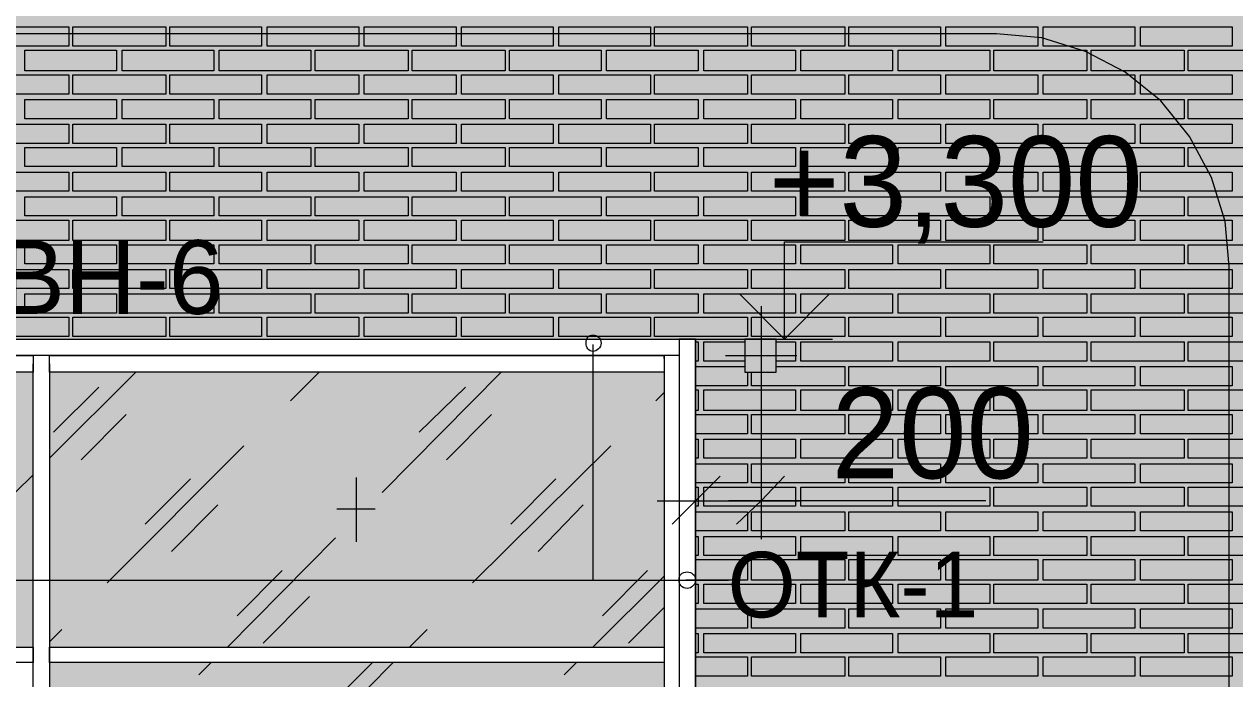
# Model space of a CAD drawing. Header units: millimetres. Extents: x -28928 to 100580, y -22867 to 36490.
# Drawn here: x 71995 to 75737, y -2513 to -491 of the extents above; entities that cross this region are included whole.
import ezdxf

# ---------------------------------------------------------------- set-up
doc = ezdxf.new("R2010")
doc.units = ezdxf.units.MM
doc.layers.add('PDF _Геометрия', color=7, linetype='Continuous', true_color=0x8f8e8d)
doc.layers.add('PDF _Сплошная заливка', color=7, linetype='Continuous', true_color=0xffffff)
doc.layers.add('PDF _Текст', color=7, linetype='Continuous')

msp = doc.modelspace()

# ---------------------------------------------------------------- hatches: boundary and pattern name
at = {"layer": 'PDF _Сплошная заливка', "true_color": 0xdcd6cf, "transparency": 33554559}
msp.add_hatch(color=254, dxfattribs=at).paths.add_polyline_path([(60798.4, -2005.5), (60798.4, -4713.2), (70224.5, -4713.2), (70224.5, -1464), (74070.3, -1464), (74070.3, -4713.2), (82294.9, -4713.2), (82294.9, 9028.4), (55763.7, 9028.4), (55763.7, -4713.2), (56851.1, -4713.2), (56851.1, -1464), (58251.4, -1464), (58251.4, -4713.2), (59499.5, -4713.2), (59499.5, -2005.5)])

# ---------------------------------------------------------------- linework, layer by layer
at = {"layer": 'PDF _Геометрия', "color": 7, "lineweight": 9}
for points in [[(45263, -4679.3), (45263, -4713.2), (29486.4, -4713.2), (45263, -4713.2), (45263, -1464), (47137.2, -1464), (47137.2, -4713.2), (55763.7, -4713.2), (56851.1, -4713.2), (56851.1, -1464), (58251.4, -1464), (58251.4, -4713.2), (59499.5, -4713.2), (59499.5, -2005.5), (60798.4, -2005.5), (60798.4, -4713.2), (70224.5, -4713.2), (70224.5, -1464), (74070.3, -1464), (74070.3, -4713.2), (82294.9, -4713.2), (82316.1, -4713.2), (82316.1, 9028.4)], [(75720.3, -1239.7), (75707.6, -1100.1), (75665.3, -964.7), (75597.6, -837.8), (75508.7, -727.8), (75398.7, -639), (75276.1, -575.5), (75140.7, -533.2), (75001.1, -520.5), (69945.3, -520.5), (69805.7, -533.2), (69670.3, -575.5), (69543.4, -639), (69437.6, -727.8), (69344.5, -837.8), (69281.1, -964.7), (69238.7, -1100.1), (69226.1, -1239.7)], [(73820.7, -1464), (74091.4, -1464), (74345.3, -1464), (74345.3, -1163.6), (75144.9, -1163.6)], [(75720.3, -4692), (75720.3, -1235.5)], [(74273.4, -1362.4), (74273.4, -1662.8), (74273.4, -1963.2), (74273.4, -2081.6)], [(73753, -1480.9), (73753, -2208.6), (74171.8, -2208.6), (74040.7, -2208.6)], [(74193, -1464), (74493.4, -1464)], [(72022.6, -1514.7), (72022.6, -1523.2)], [(73973, -1523.2), (73973, -1514.7), (73973, -1565.5), (72073.4, -1565.5), (72073.4, -1514.7), (73973, -1514.7)], [(72073.4, -1523.2), (72073.4, -1514.7)], [(74163.4, -1514.7), (74383.4, -1514.7)], [(72073.4, -1540.1), (72073.4, -2441.3), (72073.4, -4764), (72022.6, -4764), (72022.6, -2441.3), (72022.6, -1540.1)], [(72073.4, -1832), (72339.9, -1565.5)], [(72818, -1654.3), (72906.8, -1565.5)], [(73101.4, -1937.8), (73469.5, -1565.5)], [(73973, -1540.1), (73973, -2441.3), (73973, -4764)], [(74019.5, -1540.1), (74019.5, -2441.3), (74019.5, -4764)], [(72086.1, -1751.6), (72225.7, -1612)], [(73215.7, -1751.6), (73359.5, -1612)], [(73947.6, -1654.3), (73973, -1629)], [(72170.7, -1836.3), (72310.3, -1696.6)], [(73300.3, -1836.3), (73439.9, -1696.6)], [(72251.1, -2217), (72674.1, -1794)], [(73380.7, -2217), (73808, -1794)], [(74070.3, -1853.2), (74070.3, -1963.2), (74070.3, -2081.6)], [(71967.6, -1937.8), (72022.6, -1882.8)], [(72369.5, -2035.1), (72509.1, -1895.5)], [(73021.1, -1891.3), (73021.1, -2090.1)], [(73499.1, -2035.1), (73638.7, -1895.5)], [(72449.9, -2119.7), (72593.7, -1975.9)], [(73583.7, -2119.7), (73723.4, -1975.9)], [(73951.8, -1963.2), (74391.8, -1963.2)], [(74967.2, -1963.2), (74493.4, -1963.2), (74171.8, -1963.2)], [(72961.8, -1988.6), (73080.3, -1988.6)], [(72623.4, -2415.9), (72957.6, -2077.4)], [(72653, -2318.6), (72792.6, -2179)], [(73753, -2415.9), (73973, -2195.9)], [(73782.6, -2318.6), (73922.2, -2179)], [(70254.1, -2208.6), (74171.8, -2208.6)], [(72733.4, -2403.2), (72877.2, -2259.3)], [(73863, -2403.2), (73973, -2293.2)], [(72073.4, -2399), (72111.4, -2360.9)], [(73186.1, -2415.9), (73241.1, -2360.9)], [(72534.5, -2500.5), (72572.6, -2462.4)], [(72818, -2784), (73135.3, -2462.4)], [(72932.2, -2602), (73071.8, -2462.4)], [(73664.1, -2500.5), (73702.2, -2462.4)]]:
    msp.add_lwpolyline(points, dxfattribs=at)
at = {"layer": 'PDF _Геометрия', "lineweight": 9}
for points in [[(72132.6, -558.6), (71988.7, -558.6), (71844.9, -558.6), (71844.9, -499.3), (71988.7, -499.3), (72132.6, -499.3)], [(72433, -558.6), (72289.1, -558.6), (72145.3, -558.6), (72145.3, -499.3), (72289.1, -499.3), (72433, -499.3)], [(72729.1, -558.6), (72589.5, -558.6), (72445.7, -558.6), (72445.7, -499.3), (72589.5, -499.3), (72729.1, -499.3)], [(73029.5, -558.6), (72889.9, -558.6), (72746.1, -558.6), (72746.1, -499.3), (72889.9, -499.3), (73029.5, -499.3)], [(73329.9, -558.6), (73186.1, -558.6), (73046.4, -558.6), (73046.4, -499.3), (73186.1, -499.3), (73329.9, -499.3)], [(73630.3, -558.6), (73486.4, -558.6), (73346.8, -558.6), (73346.8, -499.3), (73486.4, -499.3), (73630.3, -499.3)], [(73930.7, -558.6), (73786.8, -558.6), (73647.2, -558.6), (73647.2, -499.3), (73786.8, -499.3), (73930.7, -499.3)], [(74231.1, -558.6), (74087.2, -558.6), (73943.4, -558.6), (73943.4, -499.3), (74087.2, -499.3), (74231.1, -499.3)], [(74531.4, -558.6), (74387.6, -558.6), (74243.7, -558.6), (74243.7, -499.3), (74387.6, -499.3), (74531.4, -499.3)], [(74827.6, -558.6), (74688, -558.6), (74544.1, -558.6), (74544.1, -499.3), (74688, -499.3), (74827.6, -499.3)], [(75128, -558.6), (74988.4, -558.6), (74844.5, -558.6), (74844.5, -499.3), (74988.4, -499.3), (75128, -499.3)], [(75428.4, -558.6), (75288.7, -558.6), (75144.9, -558.6), (75144.9, -499.3), (75288.7, -499.3), (75428.4, -499.3)], [(75728.7, -558.6), (75584.9, -558.6), (75445.3, -558.6), (75445.3, -499.3), (75584.9, -499.3), (75728.7, -499.3)], [(72280.7, -571.3), (72280.7, -634.7), (71997.2, -634.7), (71997.2, -571.3)], [(72581.1, -571.3), (72581.1, -634.7), (72297.6, -634.7), (72297.6, -571.3)], [(72881.4, -571.3), (72881.4, -634.7), (72598, -634.7), (72598, -571.3)], [(73181.8, -571.3), (73181.8, -634.7), (72894.1, -634.7), (72894.1, -571.3)], [(73482.2, -571.3), (73482.2, -634.7), (73194.5, -634.7), (73194.5, -571.3)], [(73778.4, -571.3), (73778.4, -634.7), (73494.9, -634.7), (73494.9, -571.3)], [(74078.7, -571.3), (74078.7, -634.7), (73795.3, -634.7), (73795.3, -571.3)], [(74379.1, -571.3), (74379.1, -634.7), (74095.7, -634.7), (74095.7, -571.3)], [(74679.5, -571.3), (74679.5, -634.7), (74396.1, -634.7), (74396.1, -571.3)], [(74979.9, -571.3), (74979.9, -634.7), (74696.4, -634.7), (74696.4, -571.3)], [(75280.3, -571.3), (75280.3, -634.7), (74992.6, -634.7), (74992.6, -571.3)], [(75580.7, -571.3), (75580.7, -634.7), (75293, -634.7), (75293, -571.3)], [(75876.8, -571.3), (75876.8, -634.7), (75593.4, -634.7), (75593.4, -571.3)], [(72132.6, -706.6), (71988.7, -706.6), (71844.9, -706.6), (71844.9, -647.4), (71988.7, -647.4), (72132.6, -647.4)], [(72433, -706.6), (72289.1, -706.6), (72145.3, -706.6), (72145.3, -647.4), (72289.1, -647.4), (72433, -647.4)], [(72729.1, -706.6), (72589.5, -706.6), (72445.7, -706.6), (72445.7, -647.4), (72589.5, -647.4), (72729.1, -647.4)], [(73029.5, -706.6), (72889.9, -706.6), (72746.1, -706.6), (72746.1, -647.4), (72889.9, -647.4), (73029.5, -647.4)], [(73329.9, -706.6), (73186.1, -706.6), (73046.4, -706.6), (73046.4, -647.4), (73186.1, -647.4), (73329.9, -647.4)], [(73630.3, -706.6), (73486.4, -706.6), (73346.8, -706.6), (73346.8, -647.4), (73486.4, -647.4), (73630.3, -647.4)], [(73930.7, -706.6), (73786.8, -706.6), (73647.2, -706.6), (73647.2, -647.4), (73786.8, -647.4), (73930.7, -647.4)], [(74231.1, -706.6), (74087.2, -706.6), (73943.4, -706.6), (73943.4, -647.4), (74087.2, -647.4), (74231.1, -647.4)], [(74531.4, -706.6), (74387.6, -706.6), (74243.7, -706.6), (74243.7, -647.4), (74387.6, -647.4), (74531.4, -647.4)], [(74827.6, -706.6), (74688, -706.6), (74544.1, -706.6), (74544.1, -647.4), (74688, -647.4), (74827.6, -647.4)], [(75128, -706.6), (74988.4, -706.6), (74844.5, -706.6), (74844.5, -647.4), (74988.4, -647.4), (75128, -647.4)], [(75428.4, -706.6), (75288.7, -706.6), (75144.9, -706.6), (75144.9, -647.4), (75288.7, -647.4), (75428.4, -647.4)], [(75728.7, -706.6), (75584.9, -706.6), (75445.3, -706.6), (75445.3, -647.4), (75584.9, -647.4), (75728.7, -647.4)], [(72280.7, -723.6), (72280.7, -782.8), (71997.2, -782.8), (71997.2, -723.6)], [(72581.1, -723.6), (72581.1, -782.8), (72297.6, -782.8), (72297.6, -723.6)], [(72881.4, -723.6), (72881.4, -782.8), (72598, -782.8), (72598, -723.6)], [(73181.8, -723.6), (73181.8, -782.8), (72894.1, -782.8), (72894.1, -723.6)], [(73482.2, -723.6), (73482.2, -782.8), (73194.5, -782.8), (73194.5, -723.6)], [(73778.4, -723.6), (73778.4, -782.8), (73494.9, -782.8), (73494.9, -723.6)], [(74078.7, -723.6), (74078.7, -782.8), (73795.3, -782.8), (73795.3, -723.6)], [(74379.1, -723.6), (74379.1, -782.8), (74095.7, -782.8), (74095.7, -723.6)], [(74679.5, -723.6), (74679.5, -782.8), (74396.1, -782.8), (74396.1, -723.6)], [(74979.9, -723.6), (74979.9, -782.8), (74696.4, -782.8), (74696.4, -723.6)], [(75280.3, -723.6), (75280.3, -782.8), (74992.6, -782.8), (74992.6, -723.6)], [(75580.7, -723.6), (75580.7, -782.8), (75293, -782.8), (75293, -723.6)], [(75876.8, -723.6), (75876.8, -782.8), (75593.4, -782.8), (75593.4, -723.6)], [(72132.6, -859), (71988.7, -859), (71844.9, -859), (71844.9, -799.7), (71988.7, -799.7), (72132.6, -799.7)], [(72433, -859), (72289.1, -859), (72145.3, -859), (72145.3, -799.7), (72289.1, -799.7), (72433, -799.7)], [(72729.1, -859), (72589.5, -859), (72445.7, -859), (72445.7, -799.7), (72589.5, -799.7), (72729.1, -799.7)], [(73029.5, -859), (72889.9, -859), (72746.1, -859), (72746.1, -799.7), (72889.9, -799.7), (73029.5, -799.7)], [(73329.9, -859), (73186.1, -859), (73046.4, -859), (73046.4, -799.7), (73186.1, -799.7), (73329.9, -799.7)], [(73630.3, -859), (73486.4, -859), (73346.8, -859), (73346.8, -799.7), (73486.4, -799.7), (73630.3, -799.7)], [(73930.7, -859), (73786.8, -859), (73647.2, -859), (73647.2, -799.7), (73786.8, -799.7), (73930.7, -799.7)], [(74231.1, -859), (74087.2, -859), (73943.4, -859), (73943.4, -799.7), (74087.2, -799.7), (74231.1, -799.7)], [(74531.4, -859), (74387.6, -859), (74243.7, -859), (74243.7, -799.7), (74387.6, -799.7), (74531.4, -799.7)], [(74827.6, -859), (74688, -859), (74544.1, -859), (74544.1, -799.7), (74688, -799.7), (74827.6, -799.7)], [(75128, -859), (74988.4, -859), (74844.5, -859), (74844.5, -799.7), (74988.4, -799.7), (75128, -799.7)], [(75428.4, -859), (75288.7, -859), (75144.9, -859), (75144.9, -799.7), (75288.7, -799.7), (75428.4, -799.7)], [(75728.7, -859), (75584.9, -859), (75445.3, -859), (75445.3, -799.7), (75584.9, -799.7), (75728.7, -799.7)], [(72280.7, -871.6), (72280.7, -930.9), (71997.2, -930.9), (71997.2, -871.6)], [(72581.1, -871.6), (72581.1, -930.9), (72297.6, -930.9), (72297.6, -871.6)], [(72881.4, -871.6), (72881.4, -930.9), (72598, -930.9), (72598, -871.6)], [(73181.8, -871.6), (73181.8, -930.9), (72894.1, -930.9), (72894.1, -871.6)], [(73482.2, -871.6), (73482.2, -930.9), (73194.5, -930.9), (73194.5, -871.6)], [(73778.4, -871.6), (73778.4, -930.9), (73494.9, -930.9), (73494.9, -871.6)], [(74078.7, -871.6), (74078.7, -930.9), (73795.3, -930.9), (73795.3, -871.6)], [(74379.1, -871.6), (74379.1, -930.9), (74095.7, -930.9), (74095.7, -871.6)], [(74679.5, -871.6), (74679.5, -930.9), (74396.1, -930.9), (74396.1, -871.6)], [(74979.9, -871.6), (74979.9, -930.9), (74696.4, -930.9), (74696.4, -871.6)], [(75280.3, -871.6), (75280.3, -930.9), (74992.6, -930.9), (74992.6, -871.6)], [(75580.7, -871.6), (75580.7, -930.9), (75293, -930.9), (75293, -871.6)], [(75876.8, -871.6), (75876.8, -930.9), (75593.4, -930.9), (75593.4, -871.6)], [(72132.6, -1007), (71988.7, -1007), (71844.9, -1007), (71844.9, -947.8), (71988.7, -947.8), (72132.6, -947.8)], [(72433, -1007), (72289.1, -1007), (72145.3, -1007), (72145.3, -947.8), (72289.1, -947.8), (72433, -947.8)], [(72729.1, -1007), (72589.5, -1007), (72445.7, -1007), (72445.7, -947.8), (72589.5, -947.8), (72729.1, -947.8)], [(73029.5, -1007), (72889.9, -1007), (72746.1, -1007), (72746.1, -947.8), (72889.9, -947.8), (73029.5, -947.8)], [(73329.9, -1007), (73186.1, -1007), (73046.4, -1007), (73046.4, -947.8), (73186.1, -947.8), (73329.9, -947.8)], [(73630.3, -1007), (73486.4, -1007), (73346.8, -1007), (73346.8, -947.8), (73486.4, -947.8), (73630.3, -947.8)], [(73930.7, -1007), (73786.8, -1007), (73647.2, -1007), (73647.2, -947.8), (73786.8, -947.8), (73930.7, -947.8)], [(74231.1, -1007), (74087.2, -1007), (73943.4, -1007), (73943.4, -947.8), (74087.2, -947.8), (74231.1, -947.8)], [(74531.4, -1007), (74387.6, -1007), (74243.7, -1007), (74243.7, -947.8), (74387.6, -947.8), (74531.4, -947.8)], [(74827.6, -1007), (74688, -1007), (74544.1, -1007), (74544.1, -947.8), (74688, -947.8), (74827.6, -947.8)], [(75128, -1007), (74988.4, -1007), (74844.5, -1007), (74844.5, -947.8), (74988.4, -947.8), (75128, -947.8)], [(75428.4, -1007), (75288.7, -1007), (75144.9, -1007), (75144.9, -947.8), (75288.7, -947.8), (75428.4, -947.8)], [(75728.7, -1007), (75584.9, -1007), (75445.3, -1007), (75445.3, -947.8), (75584.9, -947.8), (75728.7, -947.8)], [(72280.7, -1024), (72280.7, -1083.2), (71997.2, -1083.2), (71997.2, -1024)], [(72581.1, -1024), (72581.1, -1083.2), (72297.6, -1083.2), (72297.6, -1024)], [(72881.4, -1024), (72881.4, -1083.2), (72598, -1083.2), (72598, -1024)], [(73181.8, -1024), (73181.8, -1083.2), (72894.1, -1083.2), (72894.1, -1024)], [(73482.2, -1024), (73482.2, -1083.2), (73194.5, -1083.2), (73194.5, -1024)], [(73778.4, -1024), (73778.4, -1083.2), (73494.9, -1083.2), (73494.9, -1024)], [(74078.7, -1024), (74078.7, -1083.2), (73795.3, -1083.2), (73795.3, -1024)], [(74379.1, -1024), (74379.1, -1083.2), (74095.7, -1083.2), (74095.7, -1024)], [(74679.5, -1024), (74679.5, -1083.2), (74396.1, -1083.2), (74396.1, -1024)], [(74979.9, -1024), (74979.9, -1083.2), (74696.4, -1083.2), (74696.4, -1024)], [(75280.3, -1024), (75280.3, -1083.2), (74992.6, -1083.2), (74992.6, -1024)], [(75580.7, -1024), (75580.7, -1083.2), (75293, -1083.2), (75293, -1024)], [(75876.8, -1024), (75876.8, -1083.2), (75593.4, -1083.2), (75593.4, -1024)], [(72132.6, -1159.3), (71988.7, -1159.3), (71844.9, -1159.3), (71844.9, -1095.9), (71988.7, -1095.9), (72132.6, -1095.9)], [(72433, -1159.3), (72289.1, -1159.3), (72145.3, -1159.3), (72145.3, -1095.9), (72289.1, -1095.9), (72433, -1095.9)], [(72729.1, -1159.3), (72589.5, -1159.3), (72445.7, -1159.3), (72445.7, -1095.9), (72589.5, -1095.9), (72729.1, -1095.9)], [(73029.5, -1159.3), (72889.9, -1159.3), (72746.1, -1159.3), (72746.1, -1095.9), (72889.9, -1095.9), (73029.5, -1095.9)], [(73329.9, -1159.3), (73186.1, -1159.3), (73046.4, -1159.3), (73046.4, -1095.9), (73186.1, -1095.9), (73329.9, -1095.9)], [(73630.3, -1159.3), (73486.4, -1159.3), (73346.8, -1159.3), (73346.8, -1095.9), (73486.4, -1095.9), (73630.3, -1095.9)], [(73930.7, -1159.3), (73786.8, -1159.3), (73647.2, -1159.3), (73647.2, -1095.9), (73786.8, -1095.9), (73930.7, -1095.9)], [(74231.1, -1159.3), (74087.2, -1159.3), (73943.4, -1159.3), (73943.4, -1095.9), (74087.2, -1095.9), (74231.1, -1095.9)], [(74531.4, -1159.3), (74387.6, -1159.3), (74243.7, -1159.3), (74243.7, -1095.9), (74387.6, -1095.9), (74531.4, -1095.9)], [(74827.6, -1159.3), (74688, -1159.3), (74544.1, -1159.3), (74544.1, -1095.9), (74688, -1095.9), (74827.6, -1095.9)], [(75128, -1159.3), (74988.4, -1159.3), (74844.5, -1159.3), (74844.5, -1095.9), (74988.4, -1095.9), (75128, -1095.9)], [(75428.4, -1159.3), (75288.7, -1159.3), (75144.9, -1159.3), (75144.9, -1095.9), (75288.7, -1095.9), (75428.4, -1095.9)], [(75728.7, -1159.3), (75584.9, -1159.3), (75445.3, -1159.3), (75445.3, -1095.9), (75584.9, -1095.9), (75728.7, -1095.9)], [(72280.7, -1172), (72280.7, -1231.3), (71997.2, -1231.3), (71997.2, -1172)], [(72581.1, -1172), (72581.1, -1231.3), (72297.6, -1231.3), (72297.6, -1172)], [(72881.4, -1172), (72881.4, -1231.3), (72598, -1231.3), (72598, -1172)], [(73181.8, -1172), (73181.8, -1231.3), (72894.1, -1231.3), (72894.1, -1172)], [(73482.2, -1172), (73482.2, -1231.3), (73194.5, -1231.3), (73194.5, -1172)], [(73778.4, -1172), (73778.4, -1231.3), (73494.9, -1231.3), (73494.9, -1172)], [(74078.7, -1172), (74078.7, -1231.3), (73795.3, -1231.3), (73795.3, -1172)], [(74379.1, -1172), (74379.1, -1231.3), (74095.7, -1231.3), (74095.7, -1172)], [(74679.5, -1172), (74679.5, -1231.3), (74396.1, -1231.3), (74396.1, -1172)], [(74979.9, -1172), (74979.9, -1231.3), (74696.4, -1231.3), (74696.4, -1172)], [(75280.3, -1172), (75280.3, -1231.3), (74992.6, -1231.3), (74992.6, -1172)], [(75580.7, -1172), (75580.7, -1231.3), (75293, -1231.3), (75293, -1172)], [(75876.8, -1172), (75876.8, -1231.3), (75593.4, -1231.3), (75593.4, -1172)], [(72132.6, -1307.4), (71988.7, -1307.4), (71844.9, -1307.4), (71844.9, -1248.2), (71988.7, -1248.2), (72132.6, -1248.2)], [(72433, -1307.4), (72289.1, -1307.4), (72145.3, -1307.4), (72145.3, -1248.2), (72289.1, -1248.2), (72433, -1248.2)], [(72729.1, -1307.4), (72589.5, -1307.4), (72445.7, -1307.4), (72445.7, -1248.2), (72589.5, -1248.2), (72729.1, -1248.2)], [(73029.5, -1307.4), (72889.9, -1307.4), (72746.1, -1307.4), (72746.1, -1248.2), (72889.9, -1248.2), (73029.5, -1248.2)], [(73329.9, -1307.4), (73186.1, -1307.4), (73046.4, -1307.4), (73046.4, -1248.2), (73186.1, -1248.2), (73329.9, -1248.2)], [(73630.3, -1307.4), (73486.4, -1307.4), (73346.8, -1307.4), (73346.8, -1248.2), (73486.4, -1248.2), (73630.3, -1248.2)], [(73930.7, -1307.4), (73786.8, -1307.4), (73647.2, -1307.4), (73647.2, -1248.2), (73786.8, -1248.2), (73930.7, -1248.2)], [(74231.1, -1307.4), (74087.2, -1307.4), (73943.4, -1307.4), (73943.4, -1248.2), (74087.2, -1248.2), (74231.1, -1248.2)], [(74531.4, -1307.4), (74387.6, -1307.4), (74243.7, -1307.4), (74243.7, -1248.2), (74387.6, -1248.2), (74531.4, -1248.2)], [(74827.6, -1307.4), (74688, -1307.4), (74544.1, -1307.4), (74544.1, -1248.2), (74688, -1248.2), (74827.6, -1248.2)], [(75128, -1307.4), (74988.4, -1307.4), (74844.5, -1307.4), (74844.5, -1248.2), (74988.4, -1248.2), (75128, -1248.2)], [(75428.4, -1307.4), (75288.7, -1307.4), (75144.9, -1307.4), (75144.9, -1248.2), (75288.7, -1248.2), (75428.4, -1248.2)], [(75728.7, -1307.4), (75584.9, -1307.4), (75445.3, -1307.4), (75445.3, -1248.2), (75584.9, -1248.2), (75728.7, -1248.2)], [(72280.7, -1324.3), (72280.7, -1383.6), (71997.2, -1383.6), (71997.2, -1324.3)], [(72581.1, -1324.3), (72581.1, -1383.6), (72297.6, -1383.6), (72297.6, -1324.3)], [(72881.4, -1324.3), (72881.4, -1383.6), (72598, -1383.6), (72598, -1324.3)], [(73181.8, -1324.3), (73181.8, -1383.6), (72894.1, -1383.6), (72894.1, -1324.3)], [(73482.2, -1324.3), (73482.2, -1383.6), (73194.5, -1383.6), (73194.5, -1324.3)], [(73778.4, -1324.3), (73778.4, -1383.6), (73494.9, -1383.6), (73494.9, -1324.3)], [(74078.7, -1324.3), (74078.7, -1383.6), (73795.3, -1383.6), (73795.3, -1324.3)], [(74379.1, -1324.3), (74379.1, -1383.6), (74095.7, -1383.6), (74095.7, -1324.3)], [(74679.5, -1324.3), (74679.5, -1383.6), (74396.1, -1383.6), (74396.1, -1324.3)], [(74979.9, -1324.3), (74979.9, -1383.6), (74696.4, -1383.6), (74696.4, -1324.3)], [(75280.3, -1324.3), (75280.3, -1383.6), (74992.6, -1383.6), (74992.6, -1324.3)], [(75580.7, -1324.3), (75580.7, -1383.6), (75293, -1383.6), (75293, -1324.3)], [(75876.8, -1324.3), (75876.8, -1383.6), (75593.4, -1383.6), (75593.4, -1324.3)], [(72132.6, -1455.5), (71988.7, -1455.5), (71844.9, -1455.5), (71844.9, -1396.3), (71988.7, -1396.3), (72132.6, -1396.3)], [(72433, -1455.5), (72289.1, -1455.5), (72145.3, -1455.5), (72145.3, -1396.3), (72289.1, -1396.3), (72433, -1396.3)], [(72729.1, -1455.5), (72589.5, -1455.5), (72445.7, -1455.5), (72445.7, -1396.3), (72589.5, -1396.3), (72729.1, -1396.3)], [(73029.5, -1455.5), (72889.9, -1455.5), (72746.1, -1455.5), (72746.1, -1396.3), (72889.9, -1396.3), (73029.5, -1396.3)], [(73329.9, -1455.5), (73186.1, -1455.5), (73046.4, -1455.5), (73046.4, -1396.3), (73186.1, -1396.3), (73329.9, -1396.3)], [(73630.3, -1455.5), (73486.4, -1455.5), (73346.8, -1455.5), (73346.8, -1396.3), (73486.4, -1396.3), (73630.3, -1396.3)], [(73930.7, -1455.5), (73786.8, -1455.5), (73647.2, -1455.5), (73647.2, -1396.3), (73786.8, -1396.3), (73930.7, -1396.3)], [(74231.1, -1455.5), (74087.2, -1455.5), (73943.4, -1455.5), (73943.4, -1396.3), (74087.2, -1396.3), (74231.1, -1396.3)], [(74531.4, -1455.5), (74387.6, -1455.5), (74243.7, -1455.5), (74243.7, -1396.3), (74387.6, -1396.3), (74531.4, -1396.3)], [(74827.6, -1455.5), (74688, -1455.5), (74544.1, -1455.5), (74544.1, -1396.3), (74688, -1396.3), (74827.6, -1396.3)], [(75128, -1455.5), (74988.4, -1455.5), (74844.5, -1455.5), (74844.5, -1396.3), (74988.4, -1396.3), (75128, -1396.3)], [(75428.4, -1455.5), (75288.7, -1455.5), (75144.9, -1455.5), (75144.9, -1396.3), (75288.7, -1396.3), (75428.4, -1396.3)], [(75728.7, -1455.5), (75584.9, -1455.5), (75445.3, -1455.5), (75445.3, -1396.3), (75584.9, -1396.3), (75728.7, -1396.3)], [(74679.5, -1472.4), (74679.5, -1531.6), (74396.1, -1531.6), (74396.1, -1472.4)], [(74979.9, -1472.4), (74979.9, -1531.6), (74696.4, -1531.6), (74696.4, -1472.4)], [(75280.3, -1472.4), (75280.3, -1531.6), (74992.6, -1531.6), (74992.6, -1472.4)], [(75580.7, -1472.4), (75580.7, -1531.6), (75293, -1531.6), (75293, -1472.4)], [(75876.8, -1472.4), (75876.8, -1531.6), (75593.4, -1531.6), (75593.4, -1472.4)], [(74827.6, -1607.8), (74688, -1607.8), (74544.1, -1607.8), (74544.1, -1548.6), (74688, -1548.6), (74827.6, -1548.6)], [(75128, -1607.8), (74988.4, -1607.8), (74844.5, -1607.8), (74844.5, -1548.6), (74988.4, -1548.6), (75128, -1548.6)], [(75428.4, -1607.8), (75288.7, -1607.8), (75144.9, -1607.8), (75144.9, -1548.6), (75288.7, -1548.6), (75428.4, -1548.6)], [(75728.7, -1607.8), (75584.9, -1607.8), (75445.3, -1607.8), (75445.3, -1548.6), (75584.9, -1548.6), (75728.7, -1548.6)], [(74379.1, -1620.5), (74379.1, -1684), (74095.7, -1684), (74095.7, -1620.5)], [(74679.5, -1620.5), (74679.5, -1684), (74396.1, -1684), (74396.1, -1620.5)], [(74979.9, -1620.5), (74979.9, -1684), (74696.4, -1684), (74696.4, -1620.5)], [(75280.3, -1620.5), (75280.3, -1684), (74992.6, -1684), (74992.6, -1620.5)], [(75580.7, -1620.5), (75580.7, -1684), (75293, -1684), (75293, -1620.5)], [(75876.8, -1620.5), (75876.8, -1684), (75593.4, -1684), (75593.4, -1620.5)], [(74531.4, -1755.9), (74387.6, -1755.9), (74243.7, -1755.9), (74243.7, -1696.6), (74387.6, -1696.6), (74531.4, -1696.6)], [(74827.6, -1755.9), (74688, -1755.9), (74544.1, -1755.9), (74544.1, -1696.6), (74688, -1696.6), (74827.6, -1696.6)], [(75128, -1755.9), (74988.4, -1755.9), (74844.5, -1755.9), (74844.5, -1696.6), (74988.4, -1696.6), (75128, -1696.6)], [(75428.4, -1755.9), (75288.7, -1755.9), (75144.9, -1755.9), (75144.9, -1696.6), (75288.7, -1696.6), (75428.4, -1696.6)], [(75728.7, -1755.9), (75584.9, -1755.9), (75445.3, -1755.9), (75445.3, -1696.6), (75584.9, -1696.6), (75728.7, -1696.6)], [(74379.1, -1772.8), (74379.1, -1832), (74095.7, -1832), (74095.7, -1772.8)], [(74679.5, -1772.8), (74679.5, -1832), (74396.1, -1832), (74396.1, -1772.8)], [(74979.9, -1772.8), (74979.9, -1832), (74696.4, -1832), (74696.4, -1772.8)], [(75280.3, -1772.8), (75280.3, -1832), (74992.6, -1832), (74992.6, -1772.8)], [(75580.7, -1772.8), (75580.7, -1832), (75293, -1832), (75293, -1772.8)], [(75876.8, -1772.8), (75876.8, -1832), (75593.4, -1832), (75593.4, -1772.8)], [(74531.4, -1908.2), (74387.6, -1908.2), (74243.7, -1908.2), (74243.7, -1849), (74387.6, -1849), (74531.4, -1849)], [(74827.6, -1908.2), (74688, -1908.2), (74544.1, -1908.2), (74544.1, -1849), (74688, -1849), (74827.6, -1849)], [(75128, -1908.2), (74988.4, -1908.2), (74844.5, -1908.2), (74844.5, -1849), (74988.4, -1849), (75128, -1849)], [(75428.4, -1908.2), (75288.7, -1908.2), (75144.9, -1908.2), (75144.9, -1849), (75288.7, -1849), (75428.4, -1849)], [(75728.7, -1908.2), (75584.9, -1908.2), (75445.3, -1908.2), (75445.3, -1849), (75584.9, -1849), (75728.7, -1849)], [(74379.1, -1920.9), (74379.1, -1980.1), (74095.7, -1980.1), (74095.7, -1920.9)], [(74679.5, -1920.9), (74679.5, -1980.1), (74396.1, -1980.1), (74396.1, -1920.9)], [(74979.9, -1920.9), (74979.9, -1980.1), (74696.4, -1980.1), (74696.4, -1920.9)], [(75280.3, -1920.9), (75280.3, -1980.1), (74992.6, -1980.1), (74992.6, -1920.9)], [(75580.7, -1920.9), (75580.7, -1980.1), (75293, -1980.1), (75293, -1920.9)], [(75876.8, -1920.9), (75876.8, -1980.1), (75593.4, -1980.1), (75593.4, -1920.9)], [(74531.4, -2056.3), (74387.6, -2056.3), (74243.7, -2056.3), (74243.7, -1997), (74387.6, -1997), (74531.4, -1997)], [(74827.6, -2056.3), (74688, -2056.3), (74544.1, -2056.3), (74544.1, -1997), (74688, -1997), (74827.6, -1997)], [(75128, -2056.3), (74988.4, -2056.3), (74844.5, -2056.3), (74844.5, -1997), (74988.4, -1997), (75128, -1997)], [(75428.4, -2056.3), (75288.7, -2056.3), (75144.9, -2056.3), (75144.9, -1997), (75288.7, -1997), (75428.4, -1997)], [(75728.7, -2056.3), (75584.9, -2056.3), (75445.3, -2056.3), (75445.3, -1997), (75584.9, -1997), (75728.7, -1997)], [(74379.1, -2073.2), (74379.1, -2132.4), (74095.7, -2132.4), (74095.7, -2073.2)], [(74679.5, -2073.2), (74679.5, -2132.4), (74396.1, -2132.4), (74396.1, -2073.2)], [(74979.9, -2073.2), (74979.9, -2132.4), (74696.4, -2132.4), (74696.4, -2073.2)], [(75280.3, -2073.2), (75280.3, -2132.4), (74992.6, -2132.4), (74992.6, -2073.2)], [(75580.7, -2073.2), (75580.7, -2132.4), (75293, -2132.4), (75293, -2073.2)], [(75876.8, -2073.2), (75876.8, -2132.4), (75593.4, -2132.4), (75593.4, -2073.2)], [(74531.4, -2208.6), (74387.6, -2208.6), (74243.7, -2208.6), (74243.7, -2145.1), (74387.6, -2145.1), (74531.4, -2145.1)], [(74827.6, -2208.6), (74688, -2208.6), (74544.1, -2208.6), (74544.1, -2145.1), (74688, -2145.1), (74827.6, -2145.1)], [(75128, -2208.6), (74988.4, -2208.6), (74844.5, -2208.6), (74844.5, -2145.1), (74988.4, -2145.1), (75128, -2145.1)], [(75428.4, -2208.6), (75288.7, -2208.6), (75144.9, -2208.6), (75144.9, -2145.1), (75288.7, -2145.1), (75428.4, -2145.1)], [(75728.7, -2208.6), (75584.9, -2208.6), (75445.3, -2208.6), (75445.3, -2145.1), (75584.9, -2145.1), (75728.7, -2145.1)], [(74379.1, -2221.3), (74379.1, -2280.5), (74095.7, -2280.5), (74095.7, -2221.3)], [(74679.5, -2221.3), (74679.5, -2280.5), (74396.1, -2280.5), (74396.1, -2221.3)], [(74979.9, -2221.3), (74979.9, -2280.5), (74696.4, -2280.5), (74696.4, -2221.3)], [(75280.3, -2221.3), (75280.3, -2280.5), (74992.6, -2280.5), (74992.6, -2221.3)], [(75580.7, -2221.3), (75580.7, -2280.5), (75293, -2280.5), (75293, -2221.3)], [(75876.8, -2221.3), (75876.8, -2280.5), (75593.4, -2280.5), (75593.4, -2221.3)], [(74531.4, -2356.6), (74387.6, -2356.6), (74243.7, -2356.6), (74243.7, -2297.4), (74387.6, -2297.4), (74531.4, -2297.4)], [(74827.6, -2356.6), (74688, -2356.6), (74544.1, -2356.6), (74544.1, -2297.4), (74688, -2297.4), (74827.6, -2297.4)], [(75128, -2356.6), (74988.4, -2356.6), (74844.5, -2356.6), (74844.5, -2297.4), (74988.4, -2297.4), (75128, -2297.4)], [(75428.4, -2356.6), (75288.7, -2356.6), (75144.9, -2356.6), (75144.9, -2297.4), (75288.7, -2297.4), (75428.4, -2297.4)], [(75728.7, -2356.6), (75584.9, -2356.6), (75445.3, -2356.6), (75445.3, -2297.4), (75584.9, -2297.4), (75728.7, -2297.4)], [(74379.1, -2373.6), (74379.1, -2432.8), (74095.7, -2432.8), (74095.7, -2373.6)], [(74679.5, -2373.6), (74679.5, -2432.8), (74396.1, -2432.8), (74396.1, -2373.6)], [(74979.9, -2373.6), (74979.9, -2432.8), (74696.4, -2432.8), (74696.4, -2373.6)], [(75280.3, -2373.6), (75280.3, -2432.8), (74992.6, -2432.8), (74992.6, -2373.6)], [(75580.7, -2373.6), (75580.7, -2432.8), (75293, -2432.8), (75293, -2373.6)], [(75876.8, -2373.6), (75876.8, -2432.8), (75593.4, -2432.8), (75593.4, -2373.6)], [(74531.4, -2504.7), (74387.6, -2504.7), (74243.7, -2504.7), (74243.7, -2445.5), (74387.6, -2445.5), (74531.4, -2445.5)], [(74827.6, -2504.7), (74688, -2504.7), (74544.1, -2504.7), (74544.1, -2445.5), (74688, -2445.5), (74827.6, -2445.5)], [(75128, -2504.7), (74988.4, -2504.7), (74844.5, -2504.7), (74844.5, -2445.5), (74988.4, -2445.5), (75128, -2445.5)], [(75428.4, -2504.7), (75288.7, -2504.7), (75144.9, -2504.7), (75144.9, -2445.5), (75288.7, -2445.5), (75428.4, -2445.5)], [(75728.7, -2504.7), (75584.9, -2504.7), (75445.3, -2504.7), (75445.3, -2445.5), (75584.9, -2445.5), (75728.7, -2445.5)]]:
    msp.add_lwpolyline(points, close=True, dxfattribs=at)
at = {"layer": 'PDF _Геометрия', "color": 7, "lineweight": 18}
for points in [[(74205.7, -1324.3), (74345.3, -1464), (74484.9, -1324.3)], [(74146.4, -1887), (74070.3, -1963.2), (73998.4, -2035.1)], [(74345.3, -1887), (74273.4, -1963.2), (74197.2, -2035.1)]]:
    msp.add_lwpolyline(points, dxfattribs=at)
at = {"layer": 'PDF _Геометрия', "color": 7, "lineweight": 9}
for points in [[(70275.3, -1464), (70300.7, -1464), (72048, -1464), (73998.4, -1464), (74019.5, -1464), (74019.5, -1514.7), (73998.4, -1514.7), (72048, -1514.7), (70300.7, -1514.7), (70275.3, -1514.7)], [(74070.3, -1540.1), (74070.3, -1464), (74019.5, -1464), (74019.5, -1540.1), (74019.5, -2441.3), (74019.5, -4764), (74070.3, -4764), (74070.3, -2441.3)], [(74319.9, -1464), (74222.6, -1464), (74222.6, -1565.5), (74319.9, -1565.5)], [(72022.6, -1565.5), (70300.7, -1565.5), (70275.3, -1565.5), (70275.3, -1514.7), (70300.7, -1514.7), (72022.6, -1514.7)], [(72022.6, -2462.4), (70321.8, -2462.4), (70321.8, -2415.9), (72022.6, -2415.9)], [(73973, -2462.4), (72073.4, -2462.4), (72073.4, -2415.9), (73973, -2415.9)]]:
    msp.add_lwpolyline(points, close=True, dxfattribs=at)
at = {"layer": 'PDF _Геометрия', "lineweight": 9}
for points in [[(74070.3, -1472.4), (74078.7, -1472.4), (74078.7, -1531.6), (74070.3, -1531.6)], [(74222.6, -1531.6), (74095.7, -1531.6), (74095.7, -1472.4), (74222.6, -1472.4)], [(74319.9, -1472.4), (74379.1, -1472.4), (74379.1, -1531.6), (74319.9, -1531.6)], [(74070.3, -1548.6), (74087.2, -1548.6), (74222.6, -1548.6)], [(74231.1, -1565.5), (74231.1, -1607.8), (74087.2, -1607.8), (74070.3, -1607.8)], [(74319.9, -1548.6), (74387.6, -1548.6), (74531.4, -1548.6), (74531.4, -1607.8), (74387.6, -1607.8), (74243.7, -1607.8), (74243.7, -1565.5)], [(74070.3, -1620.5), (74078.7, -1620.5), (74078.7, -1684), (74070.3, -1684)], [(74070.3, -1696.6), (74087.2, -1696.6), (74231.1, -1696.6), (74231.1, -1755.9), (74087.2, -1755.9), (74070.3, -1755.9)], [(74070.3, -1772.8), (74078.7, -1772.8), (74078.7, -1832), (74070.3, -1832)], [(74070.3, -1849), (74087.2, -1849), (74231.1, -1849), (74231.1, -1908.2), (74087.2, -1908.2), (74070.3, -1908.2)], [(74070.3, -1920.9), (74078.7, -1920.9), (74078.7, -1980.1), (74070.3, -1980.1)], [(74070.3, -1997), (74087.2, -1997), (74231.1, -1997), (74231.1, -2056.3), (74087.2, -2056.3), (74070.3, -2056.3)], [(74070.3, -2073.2), (74078.7, -2073.2), (74078.7, -2132.4), (74070.3, -2132.4)], [(74070.3, -2145.1), (74087.2, -2145.1), (74231.1, -2145.1), (74231.1, -2208.6), (74087.2, -2208.6), (74070.3, -2208.6)], [(74070.3, -2221.3), (74078.7, -2221.3), (74078.7, -2280.5), (74070.3, -2280.5)], [(74070.3, -2297.4), (74087.2, -2297.4), (74231.1, -2297.4), (74231.1, -2356.6), (74087.2, -2356.6), (74070.3, -2356.6)], [(74070.3, -2373.6), (74078.7, -2373.6), (74078.7, -2432.8), (74070.3, -2432.8)], [(74070.3, -2445.5), (74087.2, -2445.5), (74231.1, -2445.5), (74231.1, -2504.7), (74087.2, -2504.7), (74070.3, -2504.7)]]:
    msp.add_lwpolyline(points, dxfattribs=at)
at = {"layer": 'PDF _Геометрия', "color": 7, "lineweight": 9}
for points in [[(73731.8, -1476.6), (73731.8, -1459.7), (73740.3, -1451.3), (73753, -1451.3)], [(73731.8, -1476.6), (73731.8, -1459.7), (73740.3, -1451.3), (73753, -1451.3)], [(73753, -1451.3), (73765.7, -1451.3), (73778.4, -1459.7), (73778.4, -1476.6)], [(73753, -1451.3), (73765.7, -1451.3), (73778.4, -1459.7), (73778.4, -1476.6)], [(73753, -1502), (73740.3, -1502), (73731.8, -1489.3), (73731.8, -1476.6)], [(73753, -1502), (73740.3, -1502), (73731.8, -1489.3), (73731.8, -1476.6)], [(73778.4, -1476.6), (73778.4, -1489.3), (73765.7, -1502), (73753, -1502)], [(73778.4, -1476.6), (73778.4, -1489.3), (73765.7, -1502), (73753, -1502)], [(74019.5, -2208.6), (74019.5, -2191.6), (74028, -2183.2), (74044.9, -2183.2)], [(74019.5, -2208.6), (74019.5, -2191.6), (74028, -2183.2), (74044.9, -2183.2)], [(74044.9, -2183.2), (74057.6, -2183.2), (74070.3, -2191.6), (74070.3, -2208.6)], [(74044.9, -2183.2), (74057.6, -2183.2), (74070.3, -2191.6), (74070.3, -2208.6)], [(74044.9, -2234), (74028, -2234), (74019.5, -2221.3), (74019.5, -2208.6)], [(74044.9, -2234), (74028, -2234), (74019.5, -2221.3), (74019.5, -2208.6)], [(74070.3, -2208.6), (74070.3, -2221.3), (74057.6, -2234), (74044.9, -2234)], [(74070.3, -2208.6), (74070.3, -2221.3), (74057.6, -2234), (74044.9, -2234)]]:
    msp.add_open_spline(points, degree=3, dxfattribs=at)
at = {"layer": 'PDF _Сплошная заливка', "color": 9, "lineweight": 9, "true_color": 0xc7c7c7, "transparency": 33554559}
msp.add_solid([(74222.6, -1464), (74222.6, -1565.5), (74319.9, -1464), (74319.9, -1565.5)], dxfattribs=at)
at = {"layer": 'PDF _Сплошная заливка', "lineweight": 9, "transparency": 33554559}
for points in [[(70321.8, -1565.5), (70321.8, -2415.9), (72022.6, -1565.5), (72022.6, -2415.9)], [(72073.4, -1565.5), (72073.4, -2415.9), (73972.9, -1565.5), (73972.9, -2415.9)], [(72073.4, -2462.4), (72073.4, -4713.2), (73972.9, -2462.4), (73972.9, -4713.2)]]:
    msp.add_solid(points, dxfattribs=at)

# ---------------------------------------------------------------- texts
at = {"layer": 'PDF _Текст', "attachment_point": 4, "style": ''}
for s, insert, char_height in [('+3,300', (74296.5, -1002.7), 280.13), ('ДВН-6', (71711.5, -1305), 227.71), ('200', (74491.1, -1755.8), 280.13), ('ОТК-1', (74169.5, -2223.7), 202.56)]:
    msp.add_mtext(s, dxfattribs=dict(at, insert=insert, char_height=char_height))

doc.saveas('drawing.dxf')
